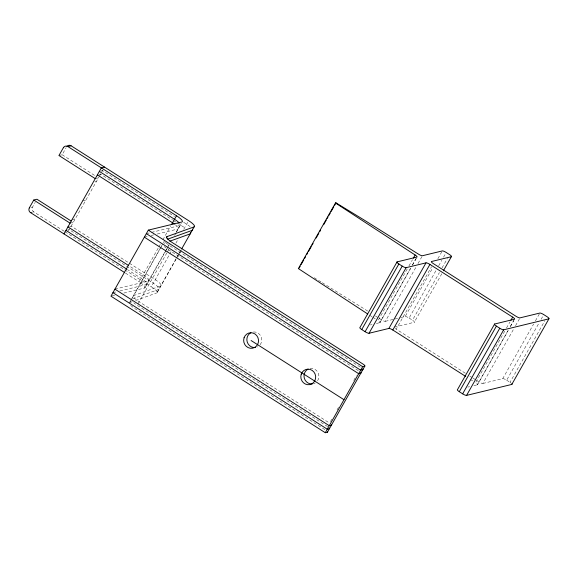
<?xml version="1.0" encoding="UTF-8"?>
<svg xmlns="http://www.w3.org/2000/svg" width="578" height="578" viewBox="0 0 578 578"><rect width="100%" height="100%" fill="white"/><g stroke="black" fill="none" stroke-linecap="round" stroke-linejoin="round"><path stroke-width="0.43" stroke-dasharray="2.89 2.17" d="M64.194 231.251L33.734 211.844A3.475 3.302 76.4 0 1 32.541 207.069L35.2 202.379M58.956 155.518L62.149 154.745L66.13 147.708M68.479 230.839L98.917 177.027M99.315 176.326L102.797 170.17M164.73 252.297L144.514 288.039A10.433 2.312 29.5 0 0 139.132 281.797L158.48 247.608M158.914 246.835L160.236 244.508M162.866 239.848L170.77 225.882M129.335 302.923L130.527 300.813M131.322 299.404L160.763 247.377M161.197 246.596L162.96 243.49M163.393 242.717L164.716 240.383M130.108 301.926L162.223 245.159M165.171 251.517L166.926 248.417M167.367 247.637L169.123 244.537M176.153 232.118L181.087 223.39M144.97 287.779L165.85 250.874M166.291 250.093L168.046 246.987M168.487 246.214L169.368 244.66M174.643 235.34L175.958 233.013M176.398 232.233L181.543 223.137M138.005 303.905L166.854 252.911M167.295 252.131L169.802 247.695M176.124 258.727L156.775 292.916A10.433 2.312 29.5 0 0 151.27 286.717L171.052 251.755M175.878 243.215L177.634 240.108M183.782 229.249L187.843 222.075M176.557 257.954L178.313 254.847M178.754 254.067L181.391 249.414M157.151 292.627L177.157 257.268M177.598 256.495L179.353 253.388M179.794 252.608L181.55 249.501M407.187 269.052L378.034 320.588A3.475 0.773 29.5 0 1 379.818 322.661L410.741 268.004M408.957 265.931L412.49 259.681M412.331 265.107L416.926 257.073M379.97 322.575L410.748 268.163M412.439 265.186L416.232 258.474M379.168 318.334L381.408 319.764A3.475 0.773 29.5 0 0 385.331 321.325L416.254 266.668M418.017 263.539L422.439 255.736M330.486 421.543L331.801 419.216M337.075 409.903L338.831 406.804M353.758 380.418L356.388 375.758M465.283 373.193L396.197 329.178L431.535 266.718M400.865 317.546L405.185 316.498L432.575 268.091M437.871 258.72L441.852 251.697M405.185 316.498A3.475 0.773 29.5 0 1 409.108 318.066L436.498 269.651M438.702 265.75L441.794 260.281M443.564 257.159L446.216 252.478M441.823 273.748L414.26 322.278A3.475 0.773 29.5 0 0 412.468 320.205L439.41 272.57M442.062 267.889L447.365 258.518M504.724 331.187L475.564 382.715A3.475 0.773 29.5 0 1 477.356 384.796L508.279 330.139M506.487 328.058L510.02 321.816M510.316 326.462L514.463 319.208M477.507 384.71L508.293 330.305M510.403 326.577L513.777 320.617M476.669 380.447L478.945 381.899A3.475 0.773 29.5 0 0 482.868 383.46L513.791 328.803M515.562 325.681L519.976 317.871M482.868 383.46L502.73 378.641L533.653 323.983M535.416 320.855L539.39 313.832M502.73 378.641A3.475 0.773 29.5 0 1 506.653 380.201L539.339 322.423M541.109 319.294L543.761 314.613M510.8 382.889A3.475 0.773 29.5 0 0 510.006 382.34L544.91 320.653M163.95 243.302L165.64 242.695M132.543 298.812L158.762 289.405A10.433 2.312 29.5 0 0 153.257 283.206L69.158 229.632L67.561 230.015M129.71 302.626L132.246 301.716M135.635 300.502L156.775 292.916M100.955 170.994L102.552 170.611L174.527 216.461M98.961 174.513L100.565 174.123L172.54 219.972M95.247 178.638L98.441 177.865L96.215 176.449M94.857 181.767L96.454 181.376M31.147 207.408L32.541 207.069M32.534 212.133L33.734 211.844M82.654 200.891L85.855 200.118M72.055 219.633L75.248 218.86M70.068 223.151L73.262 222.371M69.548 226.504L71.145 226.114L128.728 262.795M146.335 233.649L150.634 232.602M151.494 232.392L179.895 225.499A10.433 2.312 29.5 0 0 179.78 223.513M144.348 237.161L147.787 236.323M151.234 235.492L153.813 234.863M157.252 234.025L177.908 229.011A10.433 2.312 29.5 0 0 175.437 224.828M114.928 289.152L148.488 281.009A10.433 2.312 29.5 0 0 143.113 274.774L129.443 266.068M112.941 292.67L116.38 291.832M119.827 290.994L146.501 284.521A10.433 2.312 29.5 0 0 141.126 278.285L127.456 269.579M111.814 295.972L115.253 295.141M123.858 293.046L144.514 288.039M370.317 324.966L372.044 324.547M376.365 323.499L379.818 322.661M385.331 321.325L393.958 319.229M394.825 319.02L400.005 317.756M394.406 327.105L414.26 322.278M467.862 387.101L469.589 386.682M473.902 385.634L477.356 384.796M314.208 277.743L321.635 282.295M322.336 282.721L368.099 311.318M409.108 318.066L412.468 320.205M506.653 380.201L510.006 382.34M469.835 376.09L472.118 377.542M472.876 378.026L475.911 379.963M375.418 315.956L378.417 317.864M470.254 379.334L473.288 381.263M183.616 222.248L186.651 224.185A10.433 2.312 29.5 0 1 190.111 226.677M173.299 220.456L176.326 222.386M177.085 222.87L184.664 227.696A10.433 2.312 29.5 0 1 185.307 228.115M62.149 154.745L95.471 175.972M360.253 367.102L170.597 246.293A10.433 2.312 29.5 0 1 165.279 241.965M358.266 370.621L168.61 249.804A10.433 2.312 29.5 0 1 164.275 246.531M129.486 263.279L155.244 279.687A10.433 2.312 29.5 0 1 160.756 285.886L133.684 295.604A10.433 2.312 29.5 0 0 139.197 301.803L329.605 423.096M64.938 231.72L123.995 269.341M124.754 269.825L151.27 286.717M125.469 273.091L139.132 281.797M327.618 426.607L137.21 305.314A10.433 2.312 29.5 0 1 133.742 302.821M324.872 429.642L135.216 308.825A10.433 2.312 29.5 0 1 130.18 304.837M372.81 317.25L375.794 319.157M369.877 315.371L372.059 316.773M253.446 331.982A7.825 7.427 76.4 0 1 260.808 336.136A7.825 7.427 76.4 0 1 260.122 344.755M257.672 346.793A7.825 7.427 76.4 0 1 257.188 347.01M310.075 368.461A7.825 7.427 76.4 0 1 317.828 372.297A7.825 7.427 76.4 0 1 317.279 381.162M315.292 382.939A7.825 7.427 76.4 0 1 313.341 383.756M396.197 329.178A3.475 0.773 29.5 0 1 395.222 328.499"/><path stroke-width="0.87" d="M124.711 272.606L30.533 212.617A3.475 3.302 76.4 0 1 29.348 207.849L33.77 200.024L36.97 199.251L71.036 220.955M181.832 248.641L194.143 226.865A10.433 2.312 29.5 0 0 188.638 220.666L71.101 145.793L67.908 146.574A3.475 3.302 76.4 0 0 63.378 147.701L58.956 155.518L95.247 178.638M63.97 233.917L101.345 167.873L104.539 167.093M67.908 146.574L176.507 215.753A10.433 2.312 29.5 0 1 181.882 221.988L148.322 230.131L110.954 296.182L325.291 432.72L327.423 432.207L364.79 366.156A3.475 0.773 29.5 0 0 362.998 364.075L172.591 242.782A10.433 2.312 29.5 0 1 167.078 236.583L166.283 237.984M171.652 224.329L176.507 215.753M367.687 313.97L298.371 268.589L335.478 203.001L336.013 202.871L363.627 219.712L418.515 254.176A3.475 0.773 29.5 0 0 422.439 255.736L442.293 250.917A3.475 0.773 29.5 0 1 446.216 252.478L449.576 254.616A3.475 0.773 29.5 0 1 451.367 256.697L443.413 270.75M299.346 267.679L300.235 266.118M301.116 264.558L303.768 259.869M304.649 258.308L305.531 256.748M306.86 254.407L307.742 252.846M308.623 251.278L311.275 246.596M312.156 245.036L313.045 243.475M316.137 238.006L318.789 233.324M319.67 231.764L320.552 230.203M323.644 224.734L326.295 220.052M327.177 218.484L328.066 216.923M328.947 215.363L330.269 213.022M331.158 211.461L333.802 206.772M334.691 205.212L336.013 202.871M335.478 203.001L415.141 254.999A3.475 0.773 29.5 0 1 416.926 257.073L397.064 261.892L359.957 327.48A3.475 0.773 29.5 0 0 361.749 329.561L365.108 331.7A3.475 0.773 29.5 0 0 369.031 333.26L388.886 328.441A3.475 0.773 29.5 0 1 392.809 330.002L465.695 376.43M361.749 329.561L398.863 263.973A3.475 0.773 29.5 0 1 397.064 261.892M365.108 331.7L402.216 266.111A3.475 0.773 29.5 0 0 406.139 267.672L426 262.853A3.475 0.773 29.5 0 1 429.924 264.413L512.672 317.127A3.475 0.773 29.5 0 1 514.463 319.208L494.609 324.027L457.501 389.615A3.475 0.773 29.5 0 0 459.293 391.696L462.653 393.835A3.475 0.773 29.5 0 0 466.576 395.395L511.797 384.421L548.905 318.832A3.475 0.773 29.5 0 0 547.113 316.751L543.761 314.613A3.475 0.773 29.5 0 0 539.838 313.052L519.976 317.871A3.475 0.773 29.5 0 1 516.053 316.311L433.305 263.59A3.475 0.773 29.5 0 1 431.513 261.516L451.367 256.697M369.031 333.26L406.139 267.672M413.371 258.12L415.141 254.999M325.291 432.72L362.659 366.669L364.79 366.156M388.886 328.441L426 262.853M392.809 330.002L429.924 264.413M459.293 391.696L496.401 326.108A3.475 0.773 29.5 0 1 494.609 324.027M462.653 393.835L499.76 328.246A3.475 0.773 29.5 0 0 503.684 329.807L548.905 318.832M466.576 395.395L503.684 329.807M510.909 320.255L512.672 317.127M167.078 236.583L194.143 226.865M167.627 239.184L192.156 230.376A10.433 2.312 29.5 0 0 192.38 229.105M169.867 241.178L190.169 233.895A10.433 2.312 29.5 0 0 190.393 232.623M63.378 147.701L63.775 147.607M29.348 207.849L29.745 207.748M30.533 212.617L31.335 212.422M298.371 268.589L298.905 268.459M398.863 263.973L402.216 266.111M496.401 326.108L499.76 328.246M99.351 171.384L174.513 219.264A10.433 2.312 29.5 0 1 179.166 222.841M97.364 174.896L172.526 222.776A10.433 2.312 29.5 0 1 174.354 224.011M148.322 230.131L362.659 366.669M146.335 233.649L360.672 370.187L362.803 369.667A3.475 0.773 29.5 0 0 362.673 368.894M144.348 237.161L358.685 373.699L360.817 373.178A3.475 0.773 29.5 0 0 360.78 372.521M33.77 200.024L70.068 223.151M251.098 340.529L343.975 399.694M67.951 226.894L128.684 265.584M65.964 230.405L126.698 269.095M114.928 289.152L329.272 425.697L331.404 425.177A3.475 0.773 29.5 0 0 331.36 424.512M112.941 292.67L327.278 429.208L329.409 428.688A3.475 0.773 29.5 0 0 329.373 428.031M327.386 431.542A3.475 0.773 29.5 0 1 327.423 432.207M255.664 347.457A7.825 7.427 76.4 0 1 247.247 342.089A7.825 7.427 76.4 0 1 250.917 332.718M312.293 383.937A7.825 7.427 76.4 0 1 304.317 378.236A7.825 7.427 76.4 0 1 308.074 369.125M66.925 146.422A3.475 3.302 76.4 0 1 71.101 145.793M511.761 383.756A3.475 0.773 29.5 0 1 511.797 384.421M244.075 337.762A7.825 7.427 76.4 0 0 252.47 348.231A7.825 7.427 76.4 0 0 256.748 335.594A7.825 7.427 76.4 0 0 244.075 337.762M301.232 374.176A7.825 7.427 76.4 0 0 309.627 384.637A7.825 7.427 76.4 0 0 313.905 372.008A7.825 7.427 76.4 0 0 301.232 374.176"/></g></svg>
